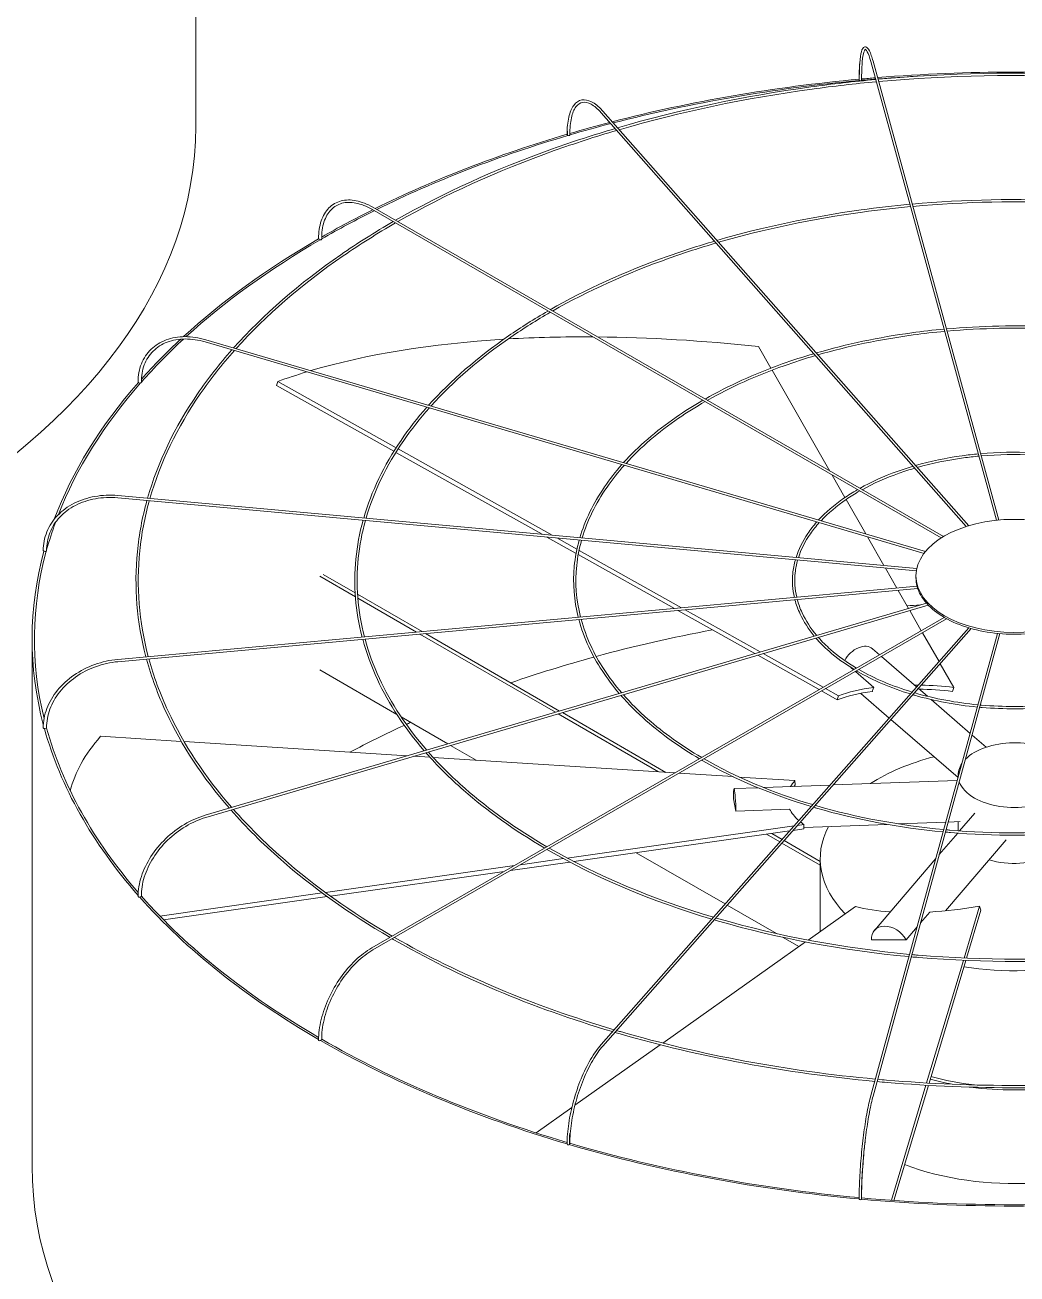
# Model space of a CAD drawing. Header units: millimetres. Extents: x -312439 to 477422, y -331570 to 212570.
# Drawn here: x 368443 to 369503, y 99745 to 101079 of the extents above; entities that cross this region are included whole.
import ezdxf

# ---------------------------------------------------------------- set-up
doc = ezdxf.new("R2010")
doc.units = ezdxf.units.MM

msp = doc.modelspace()

# ---------------------------------------------------------------- linework, layer by layer
at = {"color": 3, "linetype": 'Continuous', "lineweight": 0, "extrusion": (-1.11022e-16, 0.816497, 0.57735)}
for p, q in [((368625.524, 100970.364), (368625.524, 101533.252)), ((369346.449, 101039.774), (369480.804, 100550.016)), ((369483.279, 100550.254), (369348.811, 101040.422)), ((369450.968, 100544.152), (369060.29, 100986.834)), ((369448.404, 100543.356), (369058.454, 100985.213)), ((368813.553, 100882.106), (369421.604, 100531.047)), ((369423.969, 100532.51), (368814.778, 100884.227)), ((368635.666, 100740.421), (369403.292, 100514.605)), ((368636.358, 100742.771), (369404.927, 100516.677)), ((369239.75, 100712.425), (369226.54, 100735.486)), ((369302.715, 100602.516), (369240.983, 100710.274)), ((368711.917, 100693.869), (368713.152, 100698.157)), ((368837.15, 100623.678), (368711.917, 100693.869)), ((368713.152, 100698.157), (368839.476, 100627.354)), ((368995.421, 100534.97), (368839.289, 100622.479)), ((368841.617, 100626.154), (369006.038, 100533.999)), ((369318.879, 100574.302), (369305.136, 100598.29)), ((369395.094, 100495.963), (368542.24, 100573.951)), ((368542.463, 100576.39), (369395.551, 100498.381)), ((369341.141, 100535.442), (369320.1, 100572.17)), ((369031.776, 100514.594), (369000.665, 100532.031)), ((369011.282, 100531.06), (369032.669, 100519.073)), ((369360.538, 100501.582), (369342.9, 100532.371)), ((369136.741, 100455.763), (369034.035, 100513.328)), ((369034.907, 100517.818), (369144.379, 100456.461)), ((369374.34, 100477.489), (369362.025, 100498.987)), ((368758.02, 100490.181), (368796.08, 100468.207)), ((368795.808, 100472.364), (368761.484, 100492.181)), ((369394.684, 100488.627), (369394.684, 100490.627)), ((368542.24, 100401.399), (369395.897, 100479.461)), ((369396.621, 100477.067), (368542.463, 100398.96)), ((368867.247, 100431.119), (368798.35, 100470.896)), ((368798.652, 100466.722), (368861.266, 100430.572)), ((369386.725, 100455.871), (369375.679, 100475.152)), ((368635.666, 100234.929), (369405.847, 100461.496)), ((368636.358, 100232.579), (369407.685, 100459.484)), ((369222.659, 100407.607), (369140.514, 100453.648)), ((369148.152, 100454.346), (369228.485, 100409.321)), ((369400.374, 100432.046), (369387.977, 100453.686)), ((368813.553, 100093.244), (369424.89, 100446.2)), ((368814.778, 100091.123), (369427.367, 100444.802)), ((368864.944, 100428.449), (369009.601, 100344.931)), ((369014.19, 100346.281), (368870.924, 100428.996)), ((369451.11, 100435.061), (369058.454, 99990.137)), ((369453.713, 100434.308), (369060.29, 99988.516)), ((369346.449, 99935.576), (369481.847, 100429.134)), ((369484.326, 100428.911), (369348.811, 99934.928)), ((369419.298, 100399.014), (369401.592, 100429.92)), ((368450.841, 99860.204), (368450.841, 100423.092)), ((369291.355, 100369.104), (369225.646, 100405.933)), ((369231.472, 100407.647), (369295.732, 100371.63)), ((369348.324, 100412.736), (369355.763, 100406.289)), ((369357.721, 100404.592), (369395.402, 100371.938)), ((368840.276, 100342.691), (368758.02, 100390.181)), ((369325.126, 100392.883), (369328.091, 100390.313)), ((369330.05, 100388.616), (369349.779, 100371.519)), ((369435.022, 100371.566), (369420.583, 100396.769)), ((369310.592, 100358.322), (369293.841, 100367.71)), ((369298.217, 100370.237), (369311.828, 100362.609)), ((369310.592, 100358.322), (369311.828, 100362.609)), ((369335.739, 100365.134), (369366.144, 100338.785)), ((369397.254, 100370.334), (369406.834, 100362.032)), ((369433.786, 100367.279), (369435.022, 100371.566)), ((369410.856, 100358.546), (369452.567, 100322.401)), ((368894.859, 100311.177), (368845.014, 100339.955)), ((369012.53, 100343.239), (369119.878, 100281.262)), ((369127.667, 100280.765), (369017.12, 100344.59)), ((369367.995, 100337.181), (369439.599, 100275.131)), ((369454.619, 100320.622), (369469.555, 100307.679)), ((368610.186, 100313.772), (368524.024, 100319.267)), ((368851.384, 100298.387), (368613.129, 100313.584)), ((368925.162, 100293.682), (368897.789, 100309.485)), ((368875.762, 100296.833), (368858.517, 100297.932)), ((369137.286, 100280.152), (368879.282, 100296.608)), ((369199.321, 100276.195), (369141.698, 100279.87)), ((369265.433, 100271.978), (369205.964, 100275.771)), ((369231.866, 100264.58), (369302.982, 100267.216)), ((369265.528, 100267.311), (369265.433, 100271.978)), ((369306.36, 100267.341), (369438.809, 100272.25)), ((369439.714, 100277.767), (369439.714, 100275.549)), ((369200.437, 100263.415), (369225.914, 100264.359)), ((369202.477, 100239.486), (369199.845, 100252.493)), ((369259.705, 100241.607), (369202.477, 100239.486)), ((369376.135, 100225.681), (369426.546, 100227.55)), ((369429.112, 100227.645), (369442.033, 100228.124)), ((369439.714, 100228.038), (369439.714, 100218.368)), ((369441.247, 100218.256), (369457.592, 100237.327)), ((369022.286, 100189.201), (369264.526, 100223.64)), ((369259.802, 100218.288), (369029.273, 100185.514)), ((369235.049, 100214.768), (369249.389, 100206.489)), ((369251.728, 100209.139), (369240.608, 100215.559)), ((369275.011, 100220.45), (369263.538, 100218.819)), ((369268.261, 100224.171), (369274.916, 100225.117)), ((369275.011, 100220.45), (369274.916, 100225.117)), ((369274.981, 100221.932), (369363.876, 100225.227)), ((369419.611, 100193.011), (369439.266, 100215.945)), ((369251.554, 100205.239), (369292.436, 100181.636)), ((369292.436, 100185.636), (369253.892, 100207.889)), ((369426.323, 100132.897), (369491.165, 100208.554)), ((368972.36, 100182.103), (369018.196, 100188.62)), ((369190.926, 100140.243), (369096.067, 100195.01)), ((369292.436, 100110.767), (369292.436, 100188.529)), ((369350.234, 100112.061), (369415.876, 100188.652)), ((368764.087, 100152.493), (368965.861, 100181.179)), ((368955.105, 100174.969), (368769.472, 100148.578)), ((369025.12, 100184.923), (368961.604, 100175.893)), ((368587.251, 100127.353), (368760.625, 100152.001)), ((368765.978, 100148.082), (368591.282, 100123.245)), ((369245.699, 100108.619), (369193.09, 100138.993)), ((369330.02, 100137.39), (369279.528, 100101.624)), ((369446.06, 100082.429), (369462.698, 100137.915)), ((369464.028, 100133.723), (369448.615, 100082.32)), ((369464.028, 100133.723), (369462.698, 100137.915)), ((369399.583, 100120.001), (369409.535, 100131.614)), ((369384.103, 100101.94), (369395.847, 100115.643)), ((369276.756, 100099.66), (369124.294, 99991.667)), ((369269.778, 100094.718), (369252.714, 100104.569)), ((369347.276, 100101.794), (369384.103, 100101.94)), ((369406.074, 99949.083), (369445.334, 100080.01)), ((369447.888, 100079.899), (369408.618, 99948.939)), ((369121.667, 99989.806), (369030.546, 99925.262)), ((369368.495, 99823.762), (369405.351, 99946.672)), ((369407.895, 99946.526), (369371.027, 99823.579)), ((369027.221, 99922.907), (368988.983, 99895.821))]:
    msp.add_line(p, q, dxfattribs=at)
at = {"color": 3, "linetype": 'Continuous', "lineweight": 0}
for centre, major_axis, ratio, start_param, end_param in [((369499.609, 100423.092), (-1048.768, 0), 0.57735027, 4.57359934, 4.85199434), ((369499.609, 100423.092), (-1048.768, 0), 0.57735027, 4.87097639, 5.13416564), ((369499.609, 100423.092), (-1046.319, 0), 0.57735027, 4.87108521, 5.13404975), ((369335.209, 101020.545), (1.225, 0), 0.57735027, 3.14159265, 3.70729107), ((369335.4, 101019.846), (1.225, 0.004), 0.56474576, 3.29698969, 4.86778602), ((369335.4, 101019.846), (1.225, 0.004), 0.56474576, 4.86778602, 6.28318531), ((369499.609, 100423.092), (-1046.319, 0), 0.57735027, 4.85435141, 4.86879705), ((369499.609, 100423.092), (-1048.768, 0), 0.57735027, 4.85438672, 4.86842813), ((369499.609, 100423.092), (-1046.319, 0), 0.57735027, 4.79833842, 4.85195343), ((369499.609, 100423.092), (-1048.768, 0), 0.57735027, 5.13694439, 5.18189128), ((369499.609, 100423.092), (-1046.319, 0), 0.57735027, 5.13683502, 5.18307763), ((367576.756, 100970.364), (-1048.768, 0), 0.57735027, 0, 3.14159265), ((369499.609, 100423.092), (-1048.768, 0), 0.57735027, 5.18510484, 5.42093263), ((369499.609, 100423.092), (-1046.319, 0), 0.57735027, 5.18527527, 5.42075236), ((369023.324, 100962.038), (1.225, 0), 0.57735027, 3.14159265, 4.134446), ((369023.88, 100961.408), (1.225, 0.01), 0.56597275, 3.60793822, 5.17873454), ((369023.88, 100961.408), (1.225, 0.01), 0.56597275, 5.17873454, 6.28318531), ((369499.609, 100423.092), (-1046.319, 0), 0.57735027, 5.42407254, 5.49730565), ((369499.609, 100423.092), (-1048.768, 0), 0.57735027, 5.42424502, 5.49496708), ((369499.609, 100423.092), (-1048.768, 0), 0.57735027, 5.49938311, 5.72060344), ((369499.609, 100423.092), (-1046.319, 0), 0.57735027, 5.49937067, 5.71908805), ((368758.018, 100850.75), (1.225, 0), 0.57735027, 3.14159265, 4.45055499), ((368758.884, 100850.25), (1.225, 0.016), 0.56830663, 3.91933875, 5.49013508), ((368758.884, 100850.25), (1.225, 0.016), 0.56830663, 5.49013508, 6.28318531), ((369499.609, 100423.092), (-1046.319, 0), 0.57735027, 5.72402786, 5.81143896), ((369499.609, 100423.092), (-1048.768, 0), 0.57735027, 5.72583618, 5.80677108), ((369500.845, 100256.668), (-971.388, 279.904), 0.41303809, 5.42335715, 5.70815224), ((369500.845, 100256.668), (-971.388, 279.904), 0.41303809, 5.31032739, 5.41762277), ((369500.845, 100256.668), (-971.388, 279.904), 0.41303809, 5.11506512, 5.30461302), ((369500.845, 100256.668), (-971.388, 279.904), 0.41303809, 5.71506764, 5.76687966), ((369499.609, 100423.092), (-1048.768, 0), 0.57735027, 5.81359811, 6.07011802), ((369499.609, 100423.092), (-1046.319, 0), 0.57735027, 5.81336511, 6.06128621), ((368565.263, 100697.576), (1.225, 0), 0.57735027, 3.14159265, 4.76471425), ((368566.354, 100697.255), (1.225, 0.021), 0.57151893, 4.23145457, 5.8022509), ((368566.354, 100697.255), (1.225, 0.021), 0.57151893, 5.8022509, 6.28318531), ((369499.609, 100423.092), (-1046.319, 0), 0.57735027, 6.07532621, 6.12502314), ((369499.609, 100423.092), (-1048.768, 0), 0.57735027, 6.12772105, 6.43448057), ((369499.609, 100423.092), (-1046.319, 0), 0.57735027, 6.1272654, 6.42392093), ((368463.925, 100517.509), (1.225, 0), 0.57735027, 3.14159265, 5.07887352), ((368465.135, 100517.398), (1.225, 0.023), 0.57529521, 4.54449158, 6.11528791), ((368465.135, 100517.398), (1.225, 0.023), 0.57529521, 6.11528791, 6.28318531), ((369499.176, 100488.627), (-104.492, 0), 0.57735027, 0, 0.1535113), ((369499.176, 100488.627), (-104.492, 0), 0.57735027, 0.16064797, 0.46767057), ((369499.609, 99858.204), (1046.319, 0), 0.57735027, 1.66704137, 1.68043487), ((369499.176, 100488.627), (-104.492, 0), 0.57735027, 0.47480723, 0.78182983), ((369499.176, 100488.627), (-104.492, 0), 0.57735027, 0.7889665, 1.0959891), ((369499.609, 99858.204), (1046.319, 0), 0.57735027, 1.88378363, 2.01152702), ((369499.176, 100488.627), (-104.492, 0), 0.57735027, 1.10312576, 1.41014836), ((369499.176, 100488.627), (-104.492, 0), 0.57735027, 1.41728503, 1.72430763), ((369333.846, 100396.028), (-14.478, -16.707), 0.67950023, 3.14159265, 5.02860292), ((369499.609, 99858.204), (1046.319, 0), 0.57735027, 2.01409491, 2.11046953), ((369500.845, 100256.668), (233.097, -67.167), 0.41303809, 2.14647482, 2.1667574), ((369500.845, 100256.668), (233.097, -67.167), 0.41303809, 1.97347247, 2.1313259), ((369499.609, 100252.381), (-233.097, 67.167), 0.41303809, 5.53223376, 5.76687966), ((369500.845, 100256.668), (233.097, -67.167), 0.41303809, 2.38836611, 2.62528701), ((369499.609, 100252.381), (-233.097, 67.167), 0.41303809, 5.11506512, 5.27837519), ((369499.609, 99858.204), (1046.319, 0), 0.57735027, 2.23436866, 2.24000128), ((368463.925, 100328.175), (1.225, 0), 0.57735027, 3.14159265, 5.39303278), ((369499.609, 100423.092), (-1048.768, 0), 0.57735027, 0.1585854, 0.46892864), ((368465.135, 100328.286), (1.225, 0.023), 0.57926583, 4.8585762, 6.28318531), ((369499.609, 100423.092), (-1046.319, 0), 0.57735027, 0.15790655, 0.46457773), ((369499.609, 99858.204), (1046.319, 0), 0.57735027, 2.24276735, 2.31574628), ((369499.514, 100257.048), (-1010.701, -20.593), 0.30331876, 6.01219977, 6.20271663), ((369499.609, 100277.767), (-59.895, 0), 0.57735027, 3.69756416, 5.76575409), ((369499.609, 100188.529), (-207.174, 0), 0.57735027, 5.13902547, 5.54737639), ((369499.609, 100277.767), (-59.895, 0), 0.57735027, 5.91432374, 6.33788761), ((369499.514, 100257.048), (-242.531, -4.942), 0.30331876, 6.01219977, 6.09914028), ((369499.609, 100252.381), (-242.531, -4.942), 0.30331876, 6.01219977, 6.0333648), ((369499.609, 100277.767), (-59.895, 0), 0.57735027, 0.20327195, 0.78539816), ((369499.609, 100277.767), (-59.895, 0), 0.57735027, 0.78539816, 2.89978042), ((369201.256, 100241.323), (-0.819, 22.092), 0.05230802, 4.627231, 7.32191967), ((369499.514, 100257.048), (-242.531, -4.942), 0.30331876, 0.14390811, 0.31767721), ((369499.514, 100257.048), (-242.531, -4.942), 0.30331876, 0.34103276, 0.38082901), ((369499.609, 100188.529), (-207.174, 0), 0.57735027, 5.99169836, 6.79713651), ((369499.609, 100218.145), (-59.895, 0), 0.57735027, 1.1079301, 2.23846982), ((368565.263, 100148.108), (1.225, 0), 0.57735027, 3.14159265, 5.70719205), ((369499.609, 100423.092), (-1048.768, 0), 0.57735027, 0.4725868, 0.78374969), ((368566.354, 100148.43), (1.225, 0.021), 0.58304212, 5.17373692, 6.28318531), ((369499.609, 100423.092), (-1046.319, 0), 0.57735027, 0.47175253, 0.78145685), ((369498.279, 100256.573), (-231.216, -73.381), 0.44048996, 0.62708313, 0.83556185), ((369498.279, 100256.573), (-231.216, -73.381), 0.44048996, 1.04197677, 1.27889767), ((369367.02, 100097.675), (16.786, -14.386), 0.73180825, 1.0914656, 3.78615427), ((369499.609, 100188.529), (-207.174, 0), 0.57735027, 1.30817895, 1.9425337), ((368758.018, 99994.934), (1.225, 0), 0.57735027, 3.14159265, 6.02135132), ((369499.609, 100423.092), (-1048.768, 0), 0.57735027, 0.78656596, 1.09808088), ((368758.884, 99995.434), (1.225, 0.017), 0.58625442, 5.48989346, 6.28318531), ((369499.609, 100423.092), (-1046.319, 0), 0.57735027, 0.78587838, 1.09689941), ((369499.609, 100064.024), (-212.072, 0), 0.57735027, 1.13383327, 1.25213937), ((369499.609, 100064.024), (-207.174, 0), 0.57735027, 1.12739667, 1.36460952), ((369499.609, 100064.024), (-212.072, 0), 0.57735027, 1.3476903, 1.79509044), ((369023.324, 99883.647), (-1.225, 0), 0.57735027, 0, 3.14159265), ((369499.609, 100423.092), (-1048.768, 0), 0.57735027, 1.10054445, 1.41220862), ((369023.88, 99884.277), (-1.225, -0.011), 0.58858829, 2.66526492, 3.14159265), ((369499.609, 100423.092), (-1046.319, 0), 0.57735027, 1.10010535, 1.41183726), ((369499.609, 99964.024), (-212.072, 0), 0.57735027, 0.98594125, 2.34464399), ((369499.609, 99860.204), (-1048.768, 0), 0.57735027, 0, 3.14159265), ((369499.609, 100423.092), (-1046.319, 0), 0.57735027, 1.41438895, 1.72636573), ((369335.209, 99825.14), (-1.225, 0), 0.57735027, 0, 3.14159265), ((369499.609, 100423.092), (-1048.768, 0), 0.57735027, 1.41453598, 1.72626058), ((369335.4, 99825.838), (-1.225, -0.004), 0.58981528, 2.98275574, 3.14159265)]:
    msp.add_ellipse(centre, major_axis=major_axis, ratio=ratio, start_param=start_param, end_param=end_param, dxfattribs=at)
msp.add_ellipse((369499.176, 100490.627), major_axis=(-104.492, 0), ratio=0.57735027, dxfattribs=at)
for points, knots in [([(369333.984, 101020.545), (369333.984, 101027.359), (369334.19, 101033.425), (369335.002, 101043.498), (369335.599, 101047.495), (369337.206, 101053.182), (369338.108, 101055.243), (369341.248, 101055.704), (369342.242, 101055.114), (369344.446, 101052.772), (369345.676, 101050.154), (369347.594, 101044.629), (369348.203, 101042.638), (369348.811, 101040.422)], [4.71238898, 4.71238898, 4.71238898, 4.71238898, 5.02654825, 5.02654825, 5.34070751, 5.34070751, 5.65486678, 5.65486678, 5.82360284, 5.82360284, 6.1377621, 6.1377621, 6.28318531, 6.28318531, 6.28318531, 6.28318531]), ([(369335.511, 101045.085), (369335.475, 101044.843), (369335.439, 101044.596), (369334.832, 101040.248), (369334.454, 101035.036), (369334.202, 101026.087), (369334.166, 101023.046), (369334.176, 101019.845)], [1.101311746, 1.101311746, 1.101311746, 1.101311746, 1.120767624, 1.120767624, 1.438035664, 1.438035664, 1.586302602, 1.586302602, 1.586302602, 1.586302602]), ([(369346.449, 101039.774), (369345.176, 101044.414), (369343.899, 101047.98), (369341.675, 101052.303), (369340.678, 101052.902), (369340.572, 101052.902), (369339.753, 101052.307), (369338.344, 101047.649), (369337.766, 101044.25), (369336.924, 101035.276), (369336.676, 101029.557), (369336.624, 101022.005), (369336.622, 101020.937), (369336.625, 101019.85)], [6.28318531, 6.28318531, 6.28318531, 6.28318531, 6.59845219, 6.59845219, 6.89265788, 6.89265788, 7.20992592, 7.20992592, 7.50402257, 7.50402257, 7.81881569, 7.81881569, 7.86952551, 7.86952551, 7.86952551, 7.86952551]), ([(369644.187, 101020.904), (369622.942, 101022.825), (369601.583, 101024.325), (369504.882, 101029.168), (369428.816, 101027.656), (369354.166, 101020.904)], [3.771589677, 3.771589677, 3.771589677, 3.771589677, 3.840445898, 3.840445898, 4.082391957, 4.082391957, 4.082391957, 4.082391957]), ([(369643.529, 101018.504), (369622.737, 101020.379), (369601.835, 101021.848), (369505.583, 101026.72), (369429.495, 101025.237), (369354.824, 101018.504)], [3.7720633, 3.7720633, 3.7720633, 3.7720633, 3.839550132, 3.839550132, 4.081918334, 4.081918334, 4.081918334, 4.081918334]), ([(369351.688, 101020.678), (369328.391, 101018.534), (369305.234, 101015.881), (369210.866, 101002.916), (369141.456, 100988.236), (369075.951, 100969.088)], [4.085069591, 4.085069591, 4.085069591, 4.085069591, 4.160608173, 4.160608173, 4.395665913, 4.395665913, 4.395665913, 4.395665913]), ([(369352.346, 101018.278), (369329.315, 101016.165), (369306.421, 101013.554), (369212.434, 101000.712), (369143.139, 100986.113), (369077.742, 100967.059)], [4.084600117, 4.084600117, 4.084600117, 4.084600117, 4.159387709, 4.159387709, 4.39434399, 4.39434399, 4.39434399, 4.39434399]), ([(369022.099, 100962.038), (369022.099, 100968.898), (369022.701, 100975.093), (369025.086, 100985.595), (369026.865, 100989.906), (369031.587, 100996.245), (369034.583, 100998.269), (369041.143, 100999.407), (369044.581, 100998.714), (369051.833, 100995.033), (369055.69, 100991.89), (369059.787, 100987.399), (369060.039, 100987.119), (369060.29, 100986.834)], [4.71238898, 4.71238898, 4.71238898, 4.71238898, 5.02654825, 5.02654825, 5.34070751, 5.34070751, 5.65486678, 5.65486678, 5.94845155, 5.94845155, 6.26261081, 6.26261081, 6.28318531, 6.28318531, 6.28318531, 6.28318531]), ([(369058.454, 100985.213), (369054.798, 100989.356), (369051.166, 100992.418), (369044.434, 100996.105), (369041.372, 100996.731), (369036.007, 100995.791), (369033.619, 100994.215), (369029.511, 100988.621), (369027.845, 100984.603), (369025.637, 100974.591), (369025.077, 100968.629), (369025.102, 100961.803), (369025.103, 100961.611), (369025.104, 100961.418)], [0, 0, 0, 0, 0.31464476, 0.31464476, 0.6289116, 0.6289116, 0.94617964, 0.94617964, 1.26344768, 1.26344768, 1.5772832, 1.5772832, 1.5863402, 1.5863402, 1.5863402, 1.5863402]), ([(369073.356, 100968.327), (369050.539, 100961.606), (369028.199, 100954.344), (368945.808, 100924.931), (368889.493, 100899.287), (368838.915, 100870.291)], [4.398772282, 4.398772282, 4.398772282, 4.398772282, 4.480777933, 4.480777933, 4.708868502, 4.708868502, 4.708868502, 4.708868502]), ([(369075.145, 100966.3), (369052.424, 100959.629), (369030.176, 100952.421), (368948.019, 100923.194), (368891.834, 100897.698), (368841.37, 100868.874)], [4.39745622, 4.39745622, 4.39745622, 4.39745622, 4.479217897, 4.479217897, 4.707006068, 4.707006068, 4.707006068, 4.707006068]), ([(369022.692, 100965.455), (369022.67, 100964.639), (369022.656, 100963.811), (369022.65, 100962.454), (369022.65, 100961.931), (369022.655, 100961.404)], [7.8059806913, 7.8059806913, 7.8059806913, 7.8059806913, 7.8451401512, 7.8451401512, 7.8694167814, 7.8694167814, 7.8694167814, 7.8694167814]), ([(369607.62, 100887.609), (369591.772, 100889.037), (369575.838, 100890.152), (369503.524, 100893.768), (369446.602, 100892.643), (369390.733, 100887.609)], [3.772165081, 3.772165081, 3.772165081, 3.772165081, 3.840593344, 3.840593344, 4.081816553, 4.081816553, 4.081816553, 4.081816553]), ([(368756.794, 100850.75), (368756.794, 100857.65), (368757.738, 100864.031), (368761.472, 100875.145), (368764.265, 100879.88), (368771.459, 100887.16), (368775.853, 100889.703), (368785.723, 100892.309), (368791.189, 100892.377), (368802.647, 100890.101), (368808.643, 100887.75), (368814.672, 100884.288), (368814.725, 100884.258), (368814.778, 100884.227)], [3.14159265, 3.14159265, 3.14159265, 3.14159265, 3.45575192, 3.45575192, 3.76991118, 3.76991118, 4.08269654, 4.08269654, 4.39544819, 4.39544819, 4.70960746, 4.70960746, 4.71238898, 4.71238898, 4.71238898, 4.71238898]), ([(368813.553, 100882.106), (368807.803, 100885.425), (368802.078, 100887.667), (368791.28, 100889.807), (368786.214, 100889.708), (368777.211, 100887.253), (368773.265, 100884.904), (368766.774, 100878.131), (368764.232, 100873.697), (368760.852, 100863.109), (368760.02, 100856.959), (368760.109, 100850.266)], [1.57079633, 1.57079633, 1.57079633, 1.57079633, 1.88806437, 1.88806437, 2.20533241, 2.20533241, 2.52260045, 2.52260045, 2.83986849, 2.83986849, 3.15713653, 3.15713653, 3.15713653, 3.15713653]), ([(369388.255, 100887.383), (369370.795, 100885.772), (369353.441, 100883.782), (369282.889, 100874.08), (369231.03, 100863.125), (369182.069, 100848.845)], [4.085383912, 4.085383912, 4.085383912, 4.085383912, 4.160809561, 4.160809561, 4.394762921, 4.394762921, 4.394762921, 4.394762921]), ([(369388.913, 100884.983), (369371.719, 100883.404), (369354.627, 100881.455), (369284.457, 100871.876), (369232.714, 100861.001), (369183.86, 100846.815)], [4.084758769, 4.084758769, 4.084758769, 4.084758769, 4.159183124, 4.159183124, 4.392998475, 4.392998475, 4.392998475, 4.392998475]), ([(369606.962, 100885.208), (369591.566, 100886.59), (369576.091, 100887.675), (369504.225, 100891.319), (369447.281, 100890.224), (369391.391, 100885.208)], [3.772797592, 3.772797592, 3.772797592, 3.772797592, 3.839399606, 3.839399606, 4.081184042, 4.081184042, 4.081184042, 4.081184042]), ([(368836.461, 100868.879), (368816.927, 100857.597), (368798.255, 100845.815), (368736.171, 100802.982), (368697.693, 100769.537), (368666.023, 100734.044)], [4.712563603, 4.712563603, 4.712563603, 4.712563603, 4.800982872, 4.800982872, 5.022068239, 5.022068239, 5.022068239, 5.022068239]), ([(368838.912, 100867.465), (368819.421, 100856.25), (368800.791, 100844.538), (368738.749, 100801.906), (368700.282, 100768.6), (368668.625, 100733.279)], [4.710711416, 4.710711416, 4.710711416, 4.710711416, 4.799012884, 4.799012884, 5.020261931, 5.020261931, 5.020261931, 5.020261931]), ([(369179.474, 100848.084), (369162.321, 100843.029), (369145.527, 100837.568), (369083.964, 100815.578), (369041.955, 100796.468), (369004.188, 100774.871)], [4.398901247, 4.398901247, 4.398901247, 4.398901247, 4.481035777, 4.481035777, 4.70761983, 4.70761983, 4.70761983, 4.70761983]), ([(369181.263, 100846.057), (369164.205, 100841.052), (369147.503, 100835.645), (369086.176, 100813.84), (369044.298, 100794.878), (369006.645, 100773.452)], [4.397147207, 4.397147207, 4.397147207, 4.397147207, 4.478956818, 4.478956818, 4.705132161, 4.705132161, 4.705132161, 4.705132161]), ([(369001.733, 100773.46), (368987.009, 100764.957), (368972.938, 100756.075), (368926.579, 100724.07), (368897.913, 100699.187), (368874.262, 100672.785)], [4.712541759, 4.712541759, 4.712541759, 4.712541759, 4.801308866, 4.801308866, 5.020482203, 5.020482203, 5.020482203, 5.020482203]), ([(369004.184, 100772.045), (368989.504, 100763.609), (368975.474, 100754.798), (368929.159, 100722.993), (368900.504, 100698.251), (368876.867, 100672.019)], [4.710072273, 4.710072273, 4.710072273, 4.710072273, 4.798683598, 4.798683598, 5.018063384, 5.018063384, 5.018063384, 5.018063384]), ([(369424.809, 100754.132), (369413.191, 100753.056), (369401.644, 100751.728), (369354.901, 100745.289), (369320.583, 100738.054), (369288.155, 100728.637)], [4.086037534, 4.086037534, 4.086037534, 4.086037534, 4.161210359, 4.161210359, 4.393038284, 4.393038284, 4.393038284, 4.393038284]), ([(369425.467, 100751.733), (369414.115, 100750.688), (369402.83, 100749.401), (369356.469, 100743.084), (369322.267, 100735.929), (369289.948, 100726.606)], [4.08510236, 4.08510236, 4.08510236, 4.08510236, 4.158773218, 4.158773218, 4.390386282, 4.390386282, 4.390386282, 4.390386282]), ([(369571.066, 100754.358), (369560.609, 100755.293), (369550.099, 100756.024), (369502.162, 100758.413), (369464.38, 100757.676), (369427.287, 100754.358)], [3.773286698, 3.773286698, 3.773286698, 3.773286698, 3.840886477, 3.840886477, 4.080694936, 4.080694936, 4.080694936, 4.080694936]), ([(369570.407, 100751.957), (369560.404, 100752.846), (369550.351, 100753.548), (369502.863, 100755.964), (369465.059, 100755.256), (369427.946, 100751.957)], [3.774238416, 3.774238416, 3.774238416, 3.774238416, 3.839097695, 3.839097695, 4.079743218, 4.079743218, 4.079743218, 4.079743218]), ([(368564.038, 100697.576), (368564.038, 100704.505), (368565.236, 100711.104), (368569.938, 100722.981), (368573.442, 100728.255), (368582.404, 100736.923), (368587.858, 100740.313), (368600.142, 100744.878), (368606.969, 100746.054), (368621.321, 100746.105), (368628.845, 100744.981), (368636.358, 100742.771)], [4.71238898, 4.71238898, 4.71238898, 4.71238898, 5.02654825, 5.02654825, 5.34070751, 5.34070751, 5.65486678, 5.65486678, 5.96902604, 5.96902604, 6.28318531, 6.28318531, 6.28318531, 6.28318531]), ([(368635.666, 100740.421), (368628.403, 100742.558), (368621.155, 100743.625), (368607.418, 100743.533), (368600.933, 100742.374), (368589.365, 100737.974), (368584.283, 100734.735), (368575.985, 100726.503), (368572.769, 100721.509), (368568.508, 100710.217), (368567.466, 100703.92), (368567.579, 100697.276)], [0, 0, 0, 0, 0.31726804, 0.31726804, 0.63453608, 0.63453608, 0.95180412, 0.95180412, 1.26907216, 1.26907216, 1.5863402, 1.5863402, 1.5863402, 1.5863402]), ([(368664.226, 100732.02), (368650.738, 100716.748), (368638.505, 100701.103), (368602.949, 100649.194), (368584.997, 100611.688), (368574.148, 100573.493)], [5.026267439, 5.026267439, 5.026267439, 5.026267439, 5.121193451, 5.121193451, 5.33524268, 5.33524268, 5.33524268, 5.33524268]), ([(368666.821, 100731.256), (368653.435, 100716.166), (368641.286, 100700.714), (368605.6, 100648.978), (368587.534, 100611.455), (368576.63, 100573.266)], [5.024480731, 5.024480731, 5.024480731, 5.024480731, 5.118801023, 5.118801023, 5.334410373, 5.334410373, 5.334410373, 5.334410373]), ([(369285.559, 100727.877), (369274.081, 100724.492), (369262.844, 100720.834), (369222.104, 100706.265), (369194.387, 100693.682), (369169.423, 100679.473)], [4.399235311, 4.399235311, 4.399235311, 4.399235311, 4.481549286, 4.481549286, 4.705249353, 4.705249353, 4.705249353, 4.705249353]), ([(369287.348, 100725.85), (369275.966, 100722.515), (369264.821, 100718.911), (369224.317, 100704.527), (369196.733, 100692.09), (369171.883, 100678.052)], [4.396606667, 4.396606667, 4.396606667, 4.396606667, 4.478434088, 4.478434088, 4.701505316, 4.701505316, 4.701505316, 4.701505316]), ([(368872.462, 100670.762), (368862.266, 100659.223), (368853.024, 100647.399), (368826.494, 100608.623), (368813.118, 100580.763), (368804.961, 100552.386)], [5.026073872, 5.026073872, 5.026073872, 5.026073872, 5.121589201, 5.121589201, 5.333322518, 5.333322518, 5.333322518, 5.333322518]), ([(368875.058, 100669.998), (368864.964, 100658.641), (368855.805, 100647.01), (368829.147, 100608.407), (368815.658, 100580.531), (368807.445, 100552.159)], [5.023689806, 5.023689806, 5.023689806, 5.023689806, 5.118400985, 5.118400985, 5.332193335, 5.332193335, 5.332193335, 5.332193335]), ([(369166.965, 100678.063), (369157.067, 100672.346), (369147.61, 100666.372), (369116.972, 100645.193), (369098.106, 100628.86), (369082.472, 100611.535)], [4.712617693, 4.712617693, 4.712617693, 4.712617693, 4.801958432, 4.801958432, 5.017472679, 5.017472679, 5.017472679, 5.017472679]), ([(369169.416, 100676.648), (369159.562, 100670.998), (369150.146, 100665.095), (369119.554, 100644.116), (369100.703, 100627.923), (369085.082, 100610.768)], [4.708914423, 4.708914423, 4.708914423, 4.708914423, 4.798024648, 4.798024648, 5.013814843, 5.013814843, 5.013814843, 5.013814843]), ([(369461.364, 100620.881), (369455.589, 100620.34), (369449.848, 100619.674), (369426.913, 100616.498), (369410.135, 100612.983), (369394.244, 100608.427)], [4.08798608, 4.08798608, 4.08798608, 4.08798608, 4.162397179, 4.162397179, 4.387898946, 4.387898946, 4.387898946, 4.387898946]), ([(369462.022, 100618.483), (369456.512, 100617.972), (369451.034, 100617.348), (369428.483, 100614.292), (369411.822, 100610.856), (369396.04, 100606.391)], [4.086130867, 4.086130867, 4.086130867, 4.086130867, 4.157537531, 4.157537531, 4.382563309, 4.382563309, 4.382563309, 4.382563309]), ([(369534.511, 100621.106), (369529.448, 100621.549), (369524.36, 100621.896), (369500.801, 100623.059), (369482.159, 100622.708), (369463.842, 100621.106)], [3.776630452, 3.776630452, 3.776630452, 3.776630452, 3.841752063, 3.841752063, 4.077351182, 4.077351182, 4.077351182, 4.077351182]), ([(369533.852, 100618.705), (369529.243, 100619.102), (369524.613, 100619.421), (369501.502, 100620.609), (369482.838, 100620.288), (369464.501, 100618.705)], [3.778551419, 3.778551419, 3.778551419, 3.778551419, 3.838185012, 3.838185012, 4.075430215, 4.075430215, 4.075430215, 4.075430215]), ([(369080.666, 100609.513), (369073.775, 100601.719), (369067.534, 100593.729), (369050.029, 100568.084), (369041.227, 100549.854), (369035.767, 100531.281)], [5.025838542, 5.025838542, 5.025838542, 5.025838542, 5.122377625, 5.122377625, 5.329668134, 5.329668134, 5.329668134, 5.329668134]), ([(369083.264, 100608.749), (369076.474, 100601.137), (369070.316, 100593.34), (369052.685, 100567.869), (369043.77, 100549.622), (369038.254, 100531.053)], [5.022258505, 5.022258505, 5.022258505, 5.022258505, 5.117600339, 5.117600339, 5.327918781, 5.327918781, 5.327918781, 5.327918781]), ([(369391.644, 100607.67), (369385.842, 100605.955), (369380.163, 100604.1), (369360.243, 100596.953), (369346.821, 100590.894), (369334.663, 100584.071)], [4.400230759, 4.400230759, 4.400230759, 4.400230759, 4.483072665, 4.483072665, 4.698193224, 4.698193224, 4.698193224, 4.698193224]), ([(369393.434, 100605.643), (369387.727, 100603.977), (369382.14, 100602.177), (369362.461, 100595.213), (369349.174, 100589.299), (369337.135, 100582.644)], [4.394987895, 4.394987895, 4.394987895, 4.394987895, 4.476861237, 4.476861237, 4.690631098, 4.690631098, 4.690631098, 4.690631098]), ([(368462.7, 100517.509), (368462.7, 100524.453), (368464.032, 100531.283), (368469.227, 100544.026), (368473.089, 100549.936), (368482.946, 100560.25), (368488.939, 100564.654), (368502.457, 100571.536), (368509.98, 100574.016), (368525.825, 100576.823), (368534.145, 100577.15), (368542.463, 100576.39)], [4.71238898, 4.71238898, 4.71238898, 4.71238898, 5.02654825, 5.02654825, 5.34070751, 5.34070751, 5.65486678, 5.65486678, 5.96902604, 5.96902604, 6.28318531, 6.28318531, 6.28318531, 6.28318531]), ([(368542.24, 100573.951), (368534.178, 100574.688), (368526.122, 100574.358), (368510.829, 100571.605), (368503.596, 100569.183), (368490.672, 100562.501), (368484.985, 100558.243), (368475.711, 100548.329), (368472.124, 100542.674), (368467.386, 100530.523), (368466.235, 100524.028), (368466.359, 100517.421)], [0, 0, 0, 0, 0.31726804, 0.31726804, 0.63453608, 0.63453608, 0.95180412, 0.95180412, 1.26907216, 1.26907216, 1.5863402, 1.5863402, 1.5863402, 1.5863402]), ([(369332.197, 100582.667), (369327.124, 100579.736), (369322.282, 100576.67), (369307.363, 100566.316), (369298.301, 100558.531), (369290.694, 100550.282)], [4.712843699, 4.712843699, 4.712843699, 4.712843699, 4.803888031, 4.803888031, 5.008535494, 5.008535494, 5.008535494, 5.008535494]), ([(369334.65, 100581.25), (369329.621, 100578.387), (369324.818, 100575.392), (369309.954, 100565.239), (369300.911, 100557.593), (369293.321, 100549.509)], [4.705442937, 4.705442937, 4.705442937, 4.705442937, 4.796044704, 4.796044704, 5.001045495, 5.001045495, 5.001045495, 5.001045495]), ([(368573.476, 100571.094), (368568.478, 100552.993), (368565.071, 100534.742), (368559.587, 100478.961), (368562.663, 100441.261), (368572.43, 100404.16)], [5.339721085, 5.339721085, 5.339721085, 5.339721085, 5.441089183, 5.441089183, 5.648615479, 5.648615479, 5.648615479, 5.648615479]), ([(368575.955, 100570.868), (368571.037, 100553.146), (368567.656, 100535.286), (368561.976, 100479.668), (368565.023, 100441.733), (368574.903, 100404.386)], [5.338921526, 5.338921526, 5.338921526, 5.338921526, 5.438899176, 5.438899176, 5.64936187, 5.64936187, 5.64936187, 5.64936187]), ([(368804.285, 100549.988), (368800.49, 100536.282), (368797.908, 100522.461), (368793.837, 100480.786), (368796.076, 100452.807), (368803.22, 100425.264)], [5.339283406, 5.339283406, 5.339283406, 5.339283406, 5.441448905, 5.441448905, 5.646435094, 5.646435094, 5.646435094, 5.646435094]), ([(368806.764, 100549.762), (368803.049, 100536.436), (368800.494, 100523.006), (368796.228, 100481.492), (368798.437, 100453.278), (368805.693, 100425.49)], [5.33821232, 5.33821232, 5.33821232, 5.33821232, 5.438530423, 5.438530423, 5.647409525, 5.647409525, 5.647409525, 5.647409525]), ([(369288.871, 100548.265), (369285.284, 100544.215), (369282.044, 100540.059), (369273.56, 100527.544), (369269.338, 100518.942), (369266.591, 100510.173)], [5.025139852, 5.025139852, 5.025139852, 5.025139852, 5.124718569, 5.124718569, 5.318852702, 5.318852702, 5.318852702, 5.318852702]), ([(369291.472, 100547.5), (369287.985, 100543.632), (369284.828, 100539.669), (369276.228, 100527.331), (369271.895, 100518.712), (369269.088, 100509.945)], [5.01795641, 5.01795641, 5.01795641, 5.01795641, 5.115193837, 5.115193837, 5.315025269, 5.315025269, 5.315025269, 5.315025269]), ([(369035.081, 100528.884), (369032.496, 100519.588), (369030.745, 100510.212), (369028.086, 100482.641), (369029.493, 100464.369), (369034.029, 100446.37)], [5.33857876, 5.33857876, 5.33857876, 5.33857876, 5.442163387, 5.442163387, 5.64226325, 5.64226325, 5.64226325, 5.64226325]), ([(369037.561, 100528.657), (369035.056, 100519.742), (369033.331, 100510.756), (369030.479, 100483.347), (369031.856, 100464.839), (369036.498, 100446.596)], [5.336959594, 5.336959594, 5.336959594, 5.336959594, 5.437790201, 5.437790201, 5.643665153, 5.643665153, 5.643665153, 5.643665153]), ([(369265.878, 100507.779), (369264.502, 100502.894), (369263.581, 100497.964), (369262.331, 100484.497), (369262.915, 100475.931), (369264.861, 100467.478)], [5.336493801, 5.336493801, 5.336493801, 5.336493801, 5.444267704, 5.444267704, 5.629920419, 5.629920419, 5.629920419, 5.629920419]), ([(369268.361, 100507.552), (369267.065, 100503.047), (369266.169, 100498.508), (369264.733, 100485.202), (369265.284, 100476.4), (369267.324, 100467.703)], [5.333180829, 5.333180829, 5.333180829, 5.333180829, 5.43554784, 5.43554784, 5.632366847, 5.632366847, 5.632366847, 5.632366847]), ([(369265.452, 100465.073), (369266.8, 100459.917), (369268.654, 100454.81), (369274.78, 100441.688), (369279.84, 100433.806), (369286.087, 100426.266)], [5.647555853, 5.647555853, 5.647555853, 5.647555853, 5.761093974, 5.761093974, 5.943993783, 5.943993783, 5.943993783, 5.943993783]), ([(369267.926, 100465.299), (369269.199, 100460.526), (369270.92, 100455.79), (369276.913, 100442.836), (369282.131, 100434.754), (369288.65, 100427.02)], [5.650528691, 5.650528691, 5.650528691, 5.650528691, 5.758797505, 5.758797505, 5.950674573, 5.950674573, 5.950674573, 5.950674573]), ([(369034.653, 100443.968), (369037.284, 100434.142), (369040.846, 100424.403), (369053.318, 100397.635), (369064.235, 100380.929), (369077.85, 100365.008)], [5.651173142, 5.651173142, 5.651173142, 5.651173142, 5.760561648, 5.760561648, 5.95641101, 5.95641101, 5.95641101, 5.95641101]), ([(369037.129, 100444.194), (369039.683, 100434.751), (369043.112, 100425.383), (369055.447, 100398.786), (369066.528, 100381.88), (369080.428, 100365.766)], [5.65270674, 5.65270674, 5.65270674, 5.65270674, 5.759411073, 5.759411073, 5.959865306, 5.959865306, 5.959865306, 5.959865306]), ([(368803.856, 100422.863), (368807.769, 100408.367), (368813.038, 100393.998), (368831.853, 100353.583), (368848.636, 100328.055), (368869.635, 100303.756)], [5.652395762, 5.652395762, 5.652395762, 5.652395762, 5.760377777, 5.760377777, 5.960593901, 5.960593901, 5.960593901, 5.960593901]), ([(368806.332, 100423.089), (368810.168, 100408.976), (368815.303, 100394.977), (368833.982, 100354.735), (368850.93, 100329.006), (368872.218, 100304.516)], [5.653428737, 5.653428737, 5.653428737, 5.653428737, 5.759610075, 5.759610075, 5.96292207, 5.96292207, 5.96292207, 5.96292207]), ([(369287.817, 100424.222), (369292.023, 100419.355), (369296.727, 100414.638), (369309.797, 100403.167), (369318.786, 100396.656), (369328.713, 100390.672)], [5.960592691, 5.960592691, 5.960592691, 5.960592691, 6.079635734, 6.079635734, 6.26166654, 6.26166654, 6.26166654, 6.26166654]), ([(369290.404, 100424.983), (369294.366, 100420.477), (369298.772, 100416.097), (369311.663, 100404.799), (369320.899, 100398.159), (369331.141, 100392.074)], [5.967591178, 5.967591178, 5.967591178, 5.967591178, 6.080287214, 6.080287214, 6.268831801, 6.268831801, 6.268831801, 6.268831801]), ([(368462.7, 100328.175), (368462.7, 100335.12), (368464.031, 100342.176), (368469.206, 100355.815), (368473.049, 100362.397), (368482.858, 100374.455), (368488.822, 100379.929), (368502.291, 100389.25), (368509.793, 100393.095), (368525.61, 100398.79), (368533.922, 100400.639), (368542.24, 100401.399)], [4.71238898, 4.71238898, 4.71238898, 4.71238898, 5.02654825, 5.02654825, 5.34070751, 5.34070751, 5.65486678, 5.65486678, 5.96902604, 5.96902604, 6.28318531, 6.28318531, 6.28318531, 6.28318531]), ([(368573.071, 100401.759), (368578.264, 100382.609), (368585.236, 100363.623), (368610.395, 100309.565), (368633.056, 100275.201), (368661.457, 100242.516)], [5.653093793, 5.653093793, 5.653093793, 5.653093793, 5.7602846, 5.7602846, 5.96276906, 5.96276906, 5.96276906, 5.96276906]), ([(368575.548, 100401.985), (368580.664, 100383.218), (368587.502, 100364.603), (368612.522, 100310.718), (368635.35, 100276.153), (368664.042, 100243.276)], [5.653873117, 5.653873117, 5.653873117, 5.653873117, 5.75970856, 5.75970856, 5.964525032, 5.964525032, 5.964525032, 5.964525032]), ([(368542.463, 100398.96), (368534.401, 100398.223), (368526.338, 100396.419), (368511.016, 100390.859), (368503.76, 100387.104), (368490.787, 100378.023), (368485.072, 100372.7), (368475.749, 100361.029), (368472.144, 100354.684), (368467.387, 100341.614), (368466.235, 100334.891), (368466.359, 100328.309)], [0, 0, 0, 0, 0.31726804, 0.31726804, 0.63453608, 0.63453608, 0.95180412, 0.95180412, 1.26907216, 1.26907216, 1.5863402, 1.5863402, 1.5863402, 1.5863402]), ([(369079.609, 100362.972), (369087.742, 100353.659), (369096.8, 100344.621), (369123.327, 100321.348), (369142.358, 100307.716), (369163.462, 100295.264)], [5.964776177, 5.964776177, 5.964776177, 5.964776177, 6.079826485, 6.079826485, 6.272361792, 6.272361792, 6.272361792, 6.272361792]), ([(369082.199, 100363.734), (369090.087, 100354.781), (369098.845, 100346.079), (369125.192, 100322.982), (369144.474, 100309.222), (369165.901, 100296.672)], [5.968309678, 5.968309678, 5.968309678, 5.968309678, 6.080154143, 6.080154143, 6.276006003, 6.276006003, 6.276006003, 6.276006003]), ([(369349.779, 100371.519), (369349.689, 100371.325), (369349.6, 100371.132), (369348.947, 100369.661), (369348.486, 100368.391), (369348.136, 100367.176)], [52.47056241, 52.47056241, 52.47056241, 52.47056241, 52.72742849, 52.72742849, 54.42831534, 54.42831534, 54.42831534, 54.42831534]), ([(369391.389, 100363.689), (369392.084, 100363.482), (369392.782, 100363.278), (369414.504, 100356.994), (369437.099, 100352.742), (369460.277, 100350.505)], [0.310941688, 0.310941688, 0.310941688, 0.310941688, 0.320879059, 0.320879059, 0.619731391, 0.619731391, 0.619731391, 0.619731391]), ([(369393.178, 100365.715), (369393.382, 100365.655), (369393.587, 100365.596), (369414.89, 100359.405), (369437.615, 100355.128), (369460.934, 100352.903)], [0.316175386, 0.316175386, 0.316175386, 0.316175386, 0.319111449, 0.319111449, 0.621557717, 0.621557717, 0.621557717, 0.621557717]), ([(369462.753, 100350.274), (369463.63, 100350.195), (369464.507, 100350.118), (369488.636, 100348.102), (369512.388, 100348.179), (369535.6, 100350.274)], [0.630366287, 0.630366287, 0.630366287, 0.630366287, 0.641648359, 0.641648359, 0.94043004, 0.94043004, 0.94043004, 0.94043004]), ([(369463.412, 100352.674), (369463.881, 100352.632), (369464.351, 100352.591), (369488.028, 100350.566), (369511.755, 100350.608), (369534.941, 100352.674)], [0.632258371, 0.632258371, 0.632258371, 0.632258371, 0.638337859, 0.638337859, 0.938537956, 0.938537956, 0.938537956, 0.938537956]), ([(368871.404, 100301.724), (368883.462, 100287.964), (368896.872, 100274.605), (368936.856, 100239.531), (368965.933, 100218.779), (368998.224, 100199.864)], [5.966185363, 5.966185363, 5.966185363, 5.966185363, 6.079886296, 6.079886296, 6.275955277, 6.275955277, 6.275955277, 6.275955277]), ([(368873.995, 100302.486), (368885.807, 100289.086), (368898.918, 100276.063), (368938.72, 100241.165), (368968.05, 100220.286), (369000.666, 100201.274)], [5.968548703, 5.968548703, 5.968548703, 5.968548703, 6.080105077, 6.080105077, 6.278398486, 6.278398486, 6.278398486, 6.278398486]), ([(368663.231, 100240.484), (368679.205, 100222.291), (368696.958, 100204.623), (368750.394, 100157.752), (368789.533, 100129.871), (368833.028, 100104.488)], [5.966968174, 5.966968174, 5.966968174, 5.966968174, 6.07991547, 6.07991547, 6.277817313, 6.277817313, 6.277817313, 6.277817313]), ([(368665.823, 100241.247), (368681.551, 100223.413), (368699.003, 100206.081), (368752.258, 100159.386), (368791.65, 100131.379), (368835.472, 100105.899)], [5.968743918, 5.968743918, 5.968743918, 5.968743918, 6.080079672, 6.080079672, 6.279655045, 6.279655045, 6.279655045, 6.279655045]), ([(369285.303, 100243.481), (369286.404, 100243.156), (369287.508, 100242.833), (369331.098, 100230.209), (369376.824, 100221.66), (369423.721, 100217.252)], [0.312542317, 0.312542317, 0.312542317, 0.312542317, 0.320442121, 0.320442121, 0.624004657, 0.624004657, 0.624004657, 0.624004657]), ([(369287.092, 100245.508), (369287.702, 100245.329), (369288.313, 100245.151), (369331.484, 100232.62), (369377.341, 100224.046), (369424.379, 100219.651)], [0.315168655, 0.315168655, 0.315168655, 0.315168655, 0.319555491, 0.319555491, 0.624932564, 0.624932564, 0.624932564, 0.624932564]), ([(368564.038, 100148.108), (368564.038, 100155.038), (368565.235, 100162.296), (368569.884, 100176.776), (368573.336, 100183.996), (368582.153, 100197.711), (368587.517, 100204.203), (368599.64, 100215.841), (368606.396, 100220.983), (368620.654, 100229.423), (368628.154, 100232.719), (368635.666, 100234.929)], [4.71238898, 4.71238898, 4.71238898, 4.71238898, 5.02654825, 5.02654825, 5.34070751, 5.34070751, 5.65486678, 5.65486678, 5.96902604, 5.96902604, 6.28318531, 6.28318531, 6.28318531, 6.28318531]), ([(368636.358, 100232.579), (368629.095, 100230.442), (368621.821, 100227.237), (368607.988, 100219.006), (368601.431, 100213.981), (368589.7, 100202.616), (368584.527, 100196.279), (368576.085, 100182.937), (368572.818, 100175.934), (368568.508, 100161.976), (368567.467, 100155.025), (368567.579, 100148.45)], [6.28318531, 6.28318531, 6.28318531, 6.28318531, 6.60045335, 6.60045335, 6.91772139, 6.91772139, 7.23498943, 7.23498943, 7.55225747, 7.55225747, 7.86952551, 7.86952551, 7.86952551, 7.86952551]), ([(369426.199, 100217.023), (369427.974, 100216.862), (369429.751, 100216.707), (369478.092, 100212.643), (369525.672, 100212.801), (369572.154, 100217.023)], [0.629347255, 0.629347255, 0.629347255, 0.629347255, 0.640828535, 0.640828535, 0.941449071, 0.941449071, 0.941449071, 0.941449071]), ([(369426.857, 100219.423), (369428.225, 100219.3), (369429.595, 100219.18), (369477.484, 100215.107), (369525.04, 100215.229), (369571.496, 100219.423)], [0.630291706, 0.630291706, 0.630291706, 0.630291706, 0.639167998, 0.639167998, 0.940504621, 0.940504621, 0.940504621, 0.940504621]), ([(369179.218, 100123.275), (369180.724, 100122.83), (369182.234, 100122.389), (369247.692, 100103.424), (369316.55, 100090.579), (369387.167, 100084.001)], [0.313079474, 0.313079474, 0.313079474, 0.313079474, 0.320295327, 0.320295327, 0.625438072, 0.625438072, 0.625438072, 0.625438072]), ([(369181.007, 100125.301), (369182.022, 100125.003), (369183.039, 100124.706), (369248.077, 100105.835), (369317.066, 100092.965), (369387.825, 100086.4)], [0.314832487, 0.314832487, 0.314832487, 0.314832487, 0.319703609, 0.319703609, 0.626059979, 0.626059979, 0.626059979, 0.626059979]), ([(368756.794, 99994.934), (368756.794, 100001.835), (368757.739, 100009.254), (368761.413, 100024.433), (368764.142, 100032.19), (368771.117, 100047.303), (368775.362, 100054.656), (368784.963, 100068.253), (368790.316, 100074.494), (368801.624, 100085.266), (368807.577, 100089.794), (368813.553, 100093.244)], [0, 0, 0, 0, 0.31415927, 0.31415927, 0.62831853, 0.62831853, 0.9424778, 0.9424778, 1.25663706, 1.25663706, 1.57079633, 1.57079633, 1.57079633, 1.57079633]), ([(368814.778, 100091.123), (368809.028, 100087.803), (368803.256, 100083.408), (368792.271, 100072.9), (368787.059, 100066.79), (368777.728, 100053.473), (368773.611, 100046.267), (368766.889, 100031.491), (368764.286, 100023.922), (368760.85, 100009.193), (368760.02, 100002.035), (368760.109, 99995.451)], [4.71238898, 4.71238898, 4.71238898, 4.71238898, 5.02965702, 5.02965702, 5.34692506, 5.34692506, 5.6641931, 5.6641931, 5.98146114, 5.98146114, 6.29872918, 6.29872918, 6.29872918, 6.29872918]), ([(369389.644, 100083.773), (369392.318, 100083.53), (369394.994, 100083.295), (369467.548, 100077.185), (369538.956, 100077.423), (369608.709, 100083.773)], [0.629005431, 0.629005431, 0.629005431, 0.629005431, 0.64055333, 0.64055333, 0.941790896, 0.941790896, 0.941790896, 0.941790896]), ([(369390.302, 100086.173), (369392.57, 100085.967), (369394.839, 100085.768), (369466.94, 100079.649), (369538.324, 100079.851), (369608.051, 100086.173)], [0.629634706, 0.629634706, 0.629634706, 0.629634706, 0.639445125, 0.639445125, 0.941161621, 0.941161621, 0.941161621, 0.941161621]), ([(369073.165, 100003.104), (369075.066, 100002.544), (369076.971, 100001.987), (369164.289, 99976.684), (369256.284, 99959.542), (369350.624, 99950.795)], [0.313387228, 0.313387228, 0.313387228, 0.313387228, 0.320221713, 0.320221713, 0.626169744, 0.626169744, 0.626169744, 0.626169744]), ([(369074.953, 100005.131), (369076.363, 100004.717), (369077.775, 100004.305), (369164.674, 99979.095), (369256.8, 99961.928), (369351.282, 99953.194)], [0.314702857, 0.314702857, 0.314702857, 0.314702857, 0.319777688, 0.319777688, 0.626637437, 0.626637437, 0.626637437, 0.626637437]), ([(369022.099, 99883.647), (369022.099, 99890.507), (369022.702, 99898.031), (369025.051, 99913.693), (369026.796, 99921.83), (369031.26, 99937.936), (369033.977, 99945.902), (369040.123, 99960.898), (369043.551, 99967.925), (369050.797, 99980.369), (369054.612, 99985.784), (369058.454, 99990.137)], [4.71238898, 4.71238898, 4.71238898, 4.71238898, 5.02654825, 5.02654825, 5.34070751, 5.34070751, 5.65486678, 5.65486678, 5.96902604, 5.96902604, 6.28318531, 6.28318531, 6.28318531, 6.28318531]), ([(369060.29, 99988.516), (369056.634, 99984.374), (369052.953, 99979.156), (369045.91, 99967.053), (369042.551, 99960.157), (369036.533, 99945.415), (369033.873, 99937.572), (369029.526, 99921.733), (369027.838, 99913.741), (369025.603, 99898.415), (369025.056, 99891.084), (369025.103, 99884.403), (369025.104, 99884.345), (369025.104, 99884.288)], [0, 0, 0, 0, 0.31464476, 0.31464476, 0.63176735, 0.63176735, 0.94903539, 0.94903539, 1.26630343, 1.26630343, 1.58357147, 1.58357147, 1.5863402, 1.5863402, 1.5863402, 1.5863402]), ([(369353.102, 99950.567), (369356.67, 99950.242), (369360.242, 99949.929), (369456.999, 99941.773), (369552.232, 99942.091), (369645.251, 99950.567)], [0.628847379, 0.628847379, 0.628847379, 0.628847379, 0.640415364, 0.640415364, 0.941948948, 0.941948948, 0.941948948, 0.941948948]), ([(369353.76, 99952.967), (369356.922, 99952.68), (369360.086, 99952.402), (369456.391, 99944.237), (369551.6, 99944.519), (369644.593, 99952.967)], [0.62931922, 0.62931922, 0.62931922, 0.62931922, 0.639583767, 0.639583767, 0.941477106, 0.941477106, 0.941477106, 0.941477106]), ([(369333.984, 99825.14), (369333.984, 99831.953), (369334.191, 99839.512), (369334.996, 99855.392), (369335.595, 99863.712), (369337.128, 99880.304), (369338.06, 99888.574), (369340.17, 99904.263), (369341.346, 99911.68), (369343.83, 99924.944), (369345.136, 99930.789), (369346.449, 99935.576)], [4.71238898, 4.71238898, 4.71238898, 4.71238898, 5.02654825, 5.02654825, 5.34070751, 5.34070751, 5.65486678, 5.65486678, 5.96902604, 5.96902604, 6.28318531, 6.28318531, 6.28318531, 6.28318531]), ([(369348.811, 99934.928), (369347.538, 99930.287), (369346.259, 99924.565), (369343.816, 99911.504), (369342.654, 99904.155), (369340.572, 99888.603), (369339.653, 99880.401), (369338.151, 99863.965), (369337.568, 99855.733), (369336.796, 99840.064), (369336.607, 99832.629), (369336.625, 99825.926), (369336.625, 99825.884), (369336.625, 99825.842)], [6.28318531, 6.28318531, 6.28318531, 6.28318531, 6.59845219, 6.59845219, 6.91572023, 6.91572023, 7.23298827, 7.23298827, 7.55025631, 7.55025631, 7.86752435, 7.86752435, 7.86952551, 7.86952551, 7.86952551, 7.86952551]), ([(369336.434, 99825.14), (369336.434, 99831.904), (369336.639, 99839.424), (369337.441, 99855.232), (369338.038, 99863.519), (369339.299, 99877.178), (369339.868, 99882.563), (369340.495, 99887.825)], [4.71238898, 4.71238898, 4.71238898, 4.71238898, 5.026548246, 5.026548246, 5.340707511, 5.340707511, 5.545847126, 5.545847126, 5.545847126, 5.545847126])]:
    msp.add_open_spline(points, degree=3, knots=knots, dxfattribs=at)
for points in [[(369331.128, 100389.238), (369331.508, 100389.015), (369331.89, 100388.793), (369332.273, 100388.572)], [(369332.273, 100388.572), (369348.916, 100378.963), (369368.04, 100370.812), (369388.808, 100364.466)], [(369333.573, 100390.65), (369350.3, 100381.002), (369369.599, 100372.819), (369390.589, 100366.484)], [(369165.894, 100293.84), (369166.276, 100293.618), (369166.658, 100293.397), (369167.041, 100293.176)], [(369167.041, 100293.176), (369200.988, 100273.576), (369240.149, 100257.017), (369282.716, 100244.251)], [(369168.342, 100295.253), (369202.371, 100275.615), (369241.709, 100259.025), (369284.501, 100246.274)], [(369003.11, 100199.856), (369054.442, 100170.229), (369113.82, 100145.232), (369178.415, 100126.066)], [(369000.662, 100198.443), (369001.044, 100198.221), (369001.426, 100198), (369001.809, 100197.779)], [(369001.809, 100197.779), (369053.06, 100168.189), (369112.259, 100143.223), (369176.628, 100124.042)], [(368835.469, 100103.069), (368835.838, 100102.855), (368836.207, 100102.642), (368836.577, 100102.428)], [(368836.577, 100102.428), (368905.139, 100062.844), (368984.39, 100029.467), (369070.574, 100003.871)], [(368837.918, 100104.483), (368906.552, 100064.871), (368985.967, 100031.472), (369072.361, 100005.896)], [(369024.548, 99883.647), (369024.548, 99887.408), (369024.733, 99891.384), (369025.1, 99895.513)]]:
    msp.add_open_spline(points, degree=3, dxfattribs=at)

doc.saveas('drawing.dxf')
